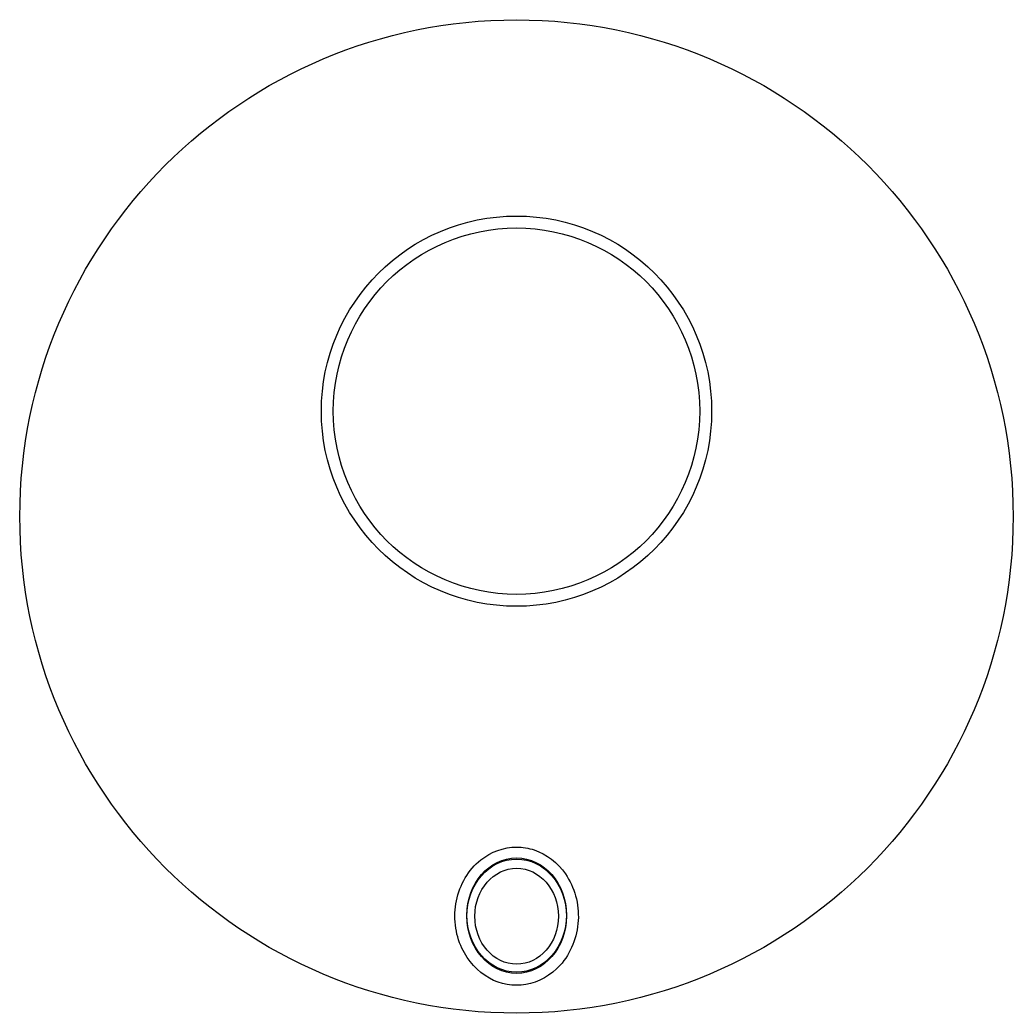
# Model space of a CAD drawing. Header units: millimetres. Extents: x -125 to 125, y 163 to 412.
import ezdxf

# ---------------------------------------------------------------- set-up
doc = ezdxf.new("R2010")
doc.units = ezdxf.units.MM
doc.layers.get('0').update_dxf_attribs({"linetype": 'CONTINUOUS'})

msp = doc.modelspace()

# ---------------------------------------------------------------- linework, layer by layer
for centre, radius in [((0, 287.2), 124.7), ((0, 313.65), 49), ((0, 313.65), 46), ((0, 313.65), 46)]:
    msp.add_circle(centre, radius)
for centre, major_axis in [((0.03, 187.13), (0, -14.35)), ((0.03, 186.84), (0, -14.35)), ((0.03, 186.84), (0, -12.05))]:
    msp.add_ellipse(centre, major_axis=major_axis, ratio=0.871021)
msp.add_open_spline([(0.03, 204.19), (-3.2, 204.19), (-6.41, 203.02), (-8.98, 200.97), (-12.08, 198.49), (-14.25, 194.77), (-15.08, 190.73), (-15.9, 186.73), (-15.41, 182.44), (-13.7, 178.79), (-12.21, 175.59), (-9.78, 172.89), (-6.8, 171.26), (-4.02, 169.74), (-0.78, 169.17), (2.31, 169.68), (5.59, 170.23), (8.65, 171.98), (10.94, 174.51), (13.65, 177.51), (15.27, 181.59), (15.5, 185.76), (15.73, 189.91), (14.59, 194.13), (12.29, 197.47), (10.35, 200.27), (7.59, 202.43), (4.47, 203.47), (3.03, 203.95), (1.53, 204.19), (0.03, 204.19)], degree=3, knots=[-3.141593, -3.141593, -3.141593, -3.141593, -2.533742, -2.533742, -2.533742, -1.801663, -1.801663, -1.801663, -1.078264, -1.078264, -1.078264, -0.445244, -0.445244, -0.445244, 0.14372, 0.14372, 0.14372, 0.767999, 0.767999, 0.767999, 1.506949, 1.506949, 1.506949, 2.241441, 2.241441, 2.241441, 2.858679, 2.858679, 2.858679, 3.141593, 3.141593, 3.141593, 3.141593])

doc.saveas('drawing.dxf')
